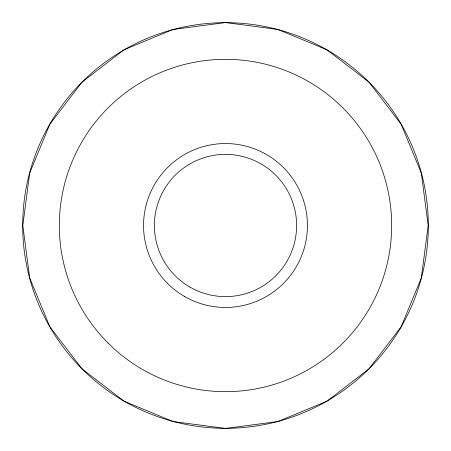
<?xml version="1.0" encoding="UTF-8"?>
<svg xmlns="http://www.w3.org/2000/svg" width="451" height="451" viewBox="0 0 451 451"><rect width="100%" height="100%" fill="white"/><g stroke="black" fill="none" stroke-linecap="round" stroke-linejoin="round"><path stroke-width="0.68" d="M29.687 173.06L22.804 225.5L29.687 277.94L49.881 326.84L82.048 368.884L124.019 401.181L172.953 421.51L225.5 428.45L278.047 421.51L326.981 401.181L368.952 368.884L401.119 326.84L421.313 277.94L428.196 225.5L421.313 173.06L401.119 124.16L368.952 82.116L326.981 49.819L278.047 29.49L225.5 22.55L172.953 29.49L124.019 49.819L82.048 82.116L49.881 124.16L29.687 173.06M189.944 287.084A71.111 71.111 0 0 0 296.611 225.5A71.111 71.111 0 0 0 189.944 163.916A71.111 71.111 0 0 0 189.944 287.084M184.527 296.47A81.947 81.947 0 0 0 307.447 225.5A81.947 81.947 0 0 0 184.527 154.53A81.947 81.947 0 0 0 184.527 296.47M108.02 343.019A166.171 166.171 0 0 0 386.017 268.48A166.171 166.171 0 0 0 182.463 64.995A166.171 166.171 0 0 0 108.02 343.019M82.099 368.935A202.826 202.826 0 0 0 421.42 277.968A202.826 202.826 0 0 0 172.981 29.591A202.826 202.826 0 0 0 82.099 368.935"/></g></svg>
